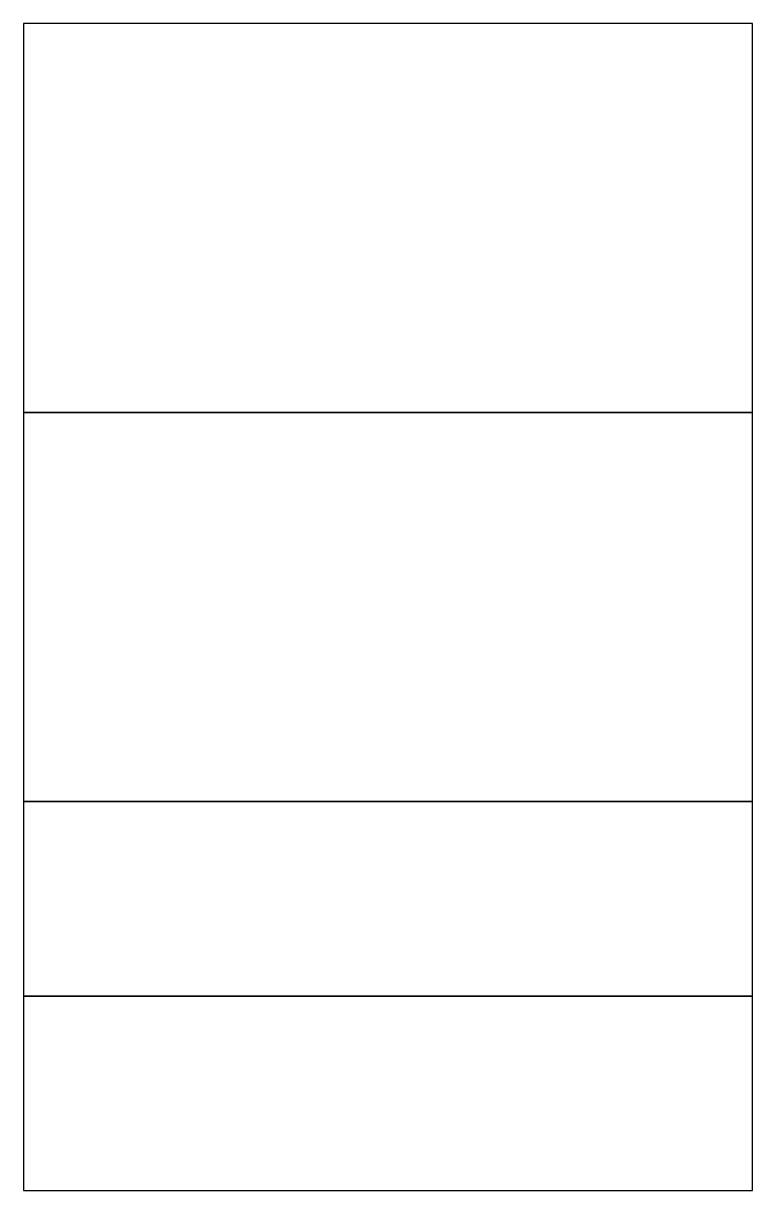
# Model space of a CAD drawing. Header units: millimetres. Extents: x 1 to 151, y -207 to 33.
import ezdxf

# ---------------------------------------------------------------- set-up
doc = ezdxf.new("R2010")
doc.units = ezdxf.units.MM
doc.layers.get('0').update_dxf_attribs({"lineweight": 25, "true_color": 0xffffff})

msp = doc.modelspace()

# ---------------------------------------------------------------- linework, layer by layer
for p, q in [((151, 33), (1, 33)), ((1, 33), (1, -47)), ((151, -47), (151, 33)), ((1, -47), (151, -47)), ((151, -47), (1, -47)), ((1, -47), (1, -127)), ((151, -127), (151, -47)), ((1, -127), (151, -127)), ((151, -127), (1, -127)), ((1, -127), (1, -167)), ((151, -167), (151, -127)), ((1, -167), (151, -167)), ((151, -167), (1, -167)), ((1, -167), (1, -207)), ((151, -207), (151, -167)), ((1, -207), (151, -207))]:
    msp.add_line(p, q)

doc.saveas('drawing.dxf')
